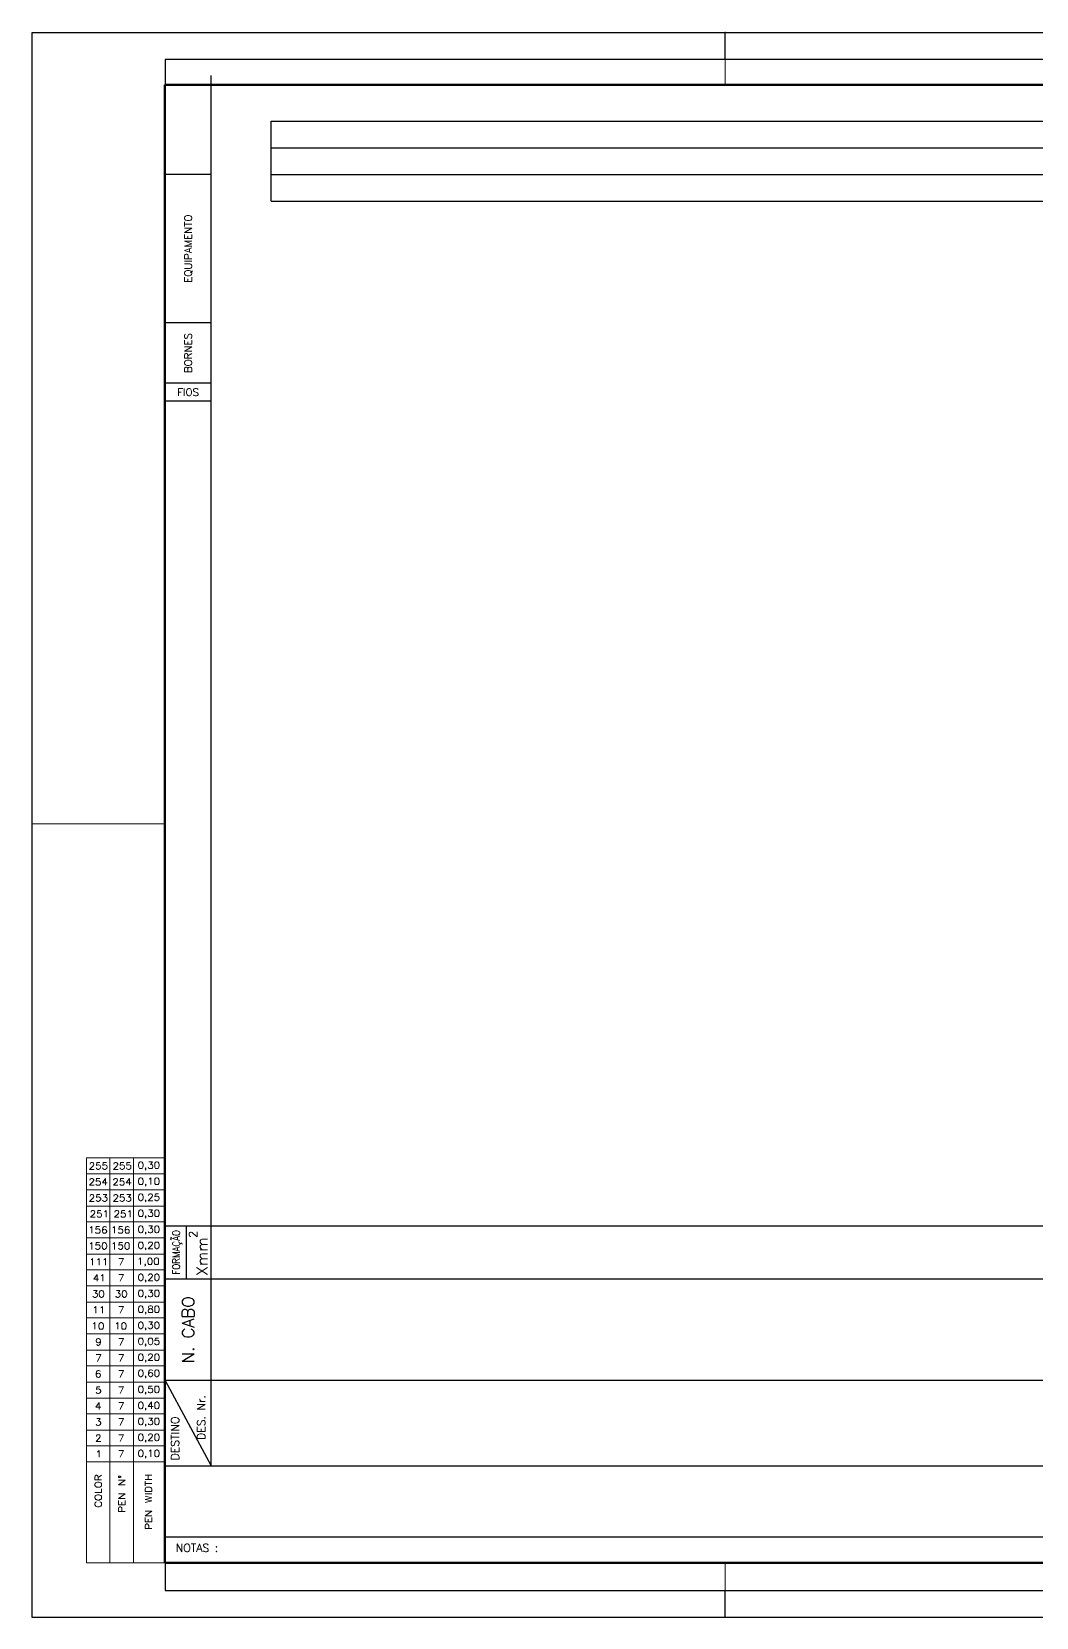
# Model space of a CAD drawing. Extents: x 437 to 857, y 0 to 297.
# Drawn here: x 436.8 to 625.1, y -0.1 to 297.1 of the extents above; entities that cross this region are included whole.
import ezdxf
from ezdxf.enums import TextEntityAlignment as Align

# ---------------------------------------------------------------- set-up
doc = ezdxf.new("R2010")
doc.units = 0
doc.header["$MEASUREMENT"] = 0
for name, color, linetype in [('-1', 4, 'Continuous'), ('1', 7, 'Continuous'), ('ELET1_3LINHAS', 7, 'Continuous'), ('ELET2_DIAG-INTERLIG', 7, 'Continuous')]:
    doc.layers.add(name, color=color, linetype=linetype)
doc.styles.add('ROMANS', font='romans.shx')

msp = doc.modelspace()

# ---------------------------------------------------------------- linework, layer by layer
at = {"layer": '-1', "color": 7}
for p, q in [((566.8, 291.9), (566.8, 296.9)), ((566.8, -0.1), (566.8, 4.9))]:
    msp.add_line(p, q, dxfattribs=at)
msp.add_lwpolyline([(851.8, 291.9), (461.8, 291.9), (461.8, 4.9), (851.8, 4.9)], close=True, dxfattribs=at)
msp.add_lwpolyline([(851.8, 14.9), (461.8, 14.9)], dxfattribs=at)
msp.add_lwpolyline([(856.8, 296.9), (436.8, 296.9), (436.8, -0.1), (856.8, -0.1)], close=True)
at = {"layer": '1', "lineweight": 20}
for points in [[(566.79, 297.14), (566.79, 287.15)], [(436.8, 148.63), (461.76, 148.63)], [(447.05, 10.12), (461.76, 10.12), (447.05, 10.12), (447.05, 86.04), (461.76, 86.04), (447.05, 86.04)], [(447.74, 84.87), (447.74, 84.91), (447.79, 85.04), (447.83, 85.09), (447.96, 85.17), (448.22, 85.17), (448.35, 85.09), (448.39, 85.04), (448.43, 84.91), (448.43, 84.78), (448.39, 84.65), (448.26, 84.48), (447.66, 83.87), (448.52, 83.87)], [(449.6, 85.17), (449, 85.17), (448.95, 84.61), (449, 84.65), (449.17, 84.74), (449.34, 84.74), (449.52, 84.65), (449.65, 84.57), (449.73, 84.35), (449.73, 84.26), (449.65, 84.05), (449.52, 83.96), (449.34, 83.87), (449.17, 83.87), (449, 83.96), (448.95, 84), (448.87, 84.13)], [(450.81, 85.17), (450.21, 85.17), (450.12, 84.61), (450.21, 84.65), (450.38, 84.74), (450.55, 84.74), (450.73, 84.65), (450.86, 84.57), (450.94, 84.35), (450.94, 84.26), (450.86, 84.05), (450.73, 83.96), (450.55, 83.87), (450.38, 83.87), (450.21, 83.96), (450.12, 84), (450.08, 84.13)], [(451.46, 10.12), (451.46, 86.04)], [(452.2, 84.87), (452.2, 84.91), (452.24, 85.04), (452.33, 85.09), (452.46, 85.17), (452.67, 85.17), (452.8, 85.09), (452.85, 85.04), (452.93, 84.91), (452.93, 84.78), (452.85, 84.65), (452.76, 84.48), (452.16, 83.87), (452.98, 83.87)], [(454.06, 85.17), (453.45, 85.17), (453.41, 84.61), (453.45, 84.65), (453.67, 84.74), (453.84, 84.74), (454.02, 84.65), (454.15, 84.57), (454.19, 84.35), (454.19, 84.26), (454.15, 84.05), (454.02, 83.96), (453.84, 83.87), (453.67, 83.87), (453.45, 83.96), (453.41, 84), (453.37, 84.13)], [(455.27, 85.17), (454.66, 85.17), (454.62, 84.61), (454.66, 84.65), (454.88, 84.74), (455.05, 84.74), (455.23, 84.65), (455.36, 84.57), (455.4, 84.35), (455.4, 84.26), (455.36, 84.05), (455.23, 83.96), (455.05, 83.87), (454.88, 83.87), (454.66, 83.96), (454.62, 84), (454.58, 84.13)], [(455.88, 10.12), (455.88, 86.04)], [(458.21, 84.05), (458.17, 84), (458.08, 84.05), (458.17, 84.13), (458.21, 84.05), (458.21, 83.96), (458.17, 83.83), (458.08, 83.74)], [(458.77, 85.26), (459.42, 85.26), (459.08, 84.78), (459.25, 84.78), (459.38, 84.74), (459.42, 84.65), (459.51, 84.48), (459.51, 84.35), (459.42, 84.18), (459.29, 84.05), (459.12, 84), (458.95, 84), (458.77, 84.05), (458.69, 84.13), (458.64, 84.26)], [(447.7, 81.84), (447.7, 81.93), (447.74, 82.01), (447.83, 82.1), (447.92, 82.14), (448.18, 82.14), (448.31, 82.1), (448.35, 82.01), (448.43, 81.93), (448.43, 81.8), (448.35, 81.67), (448.22, 81.49), (447.61, 80.89), (448.48, 80.89)], [(449.56, 82.14), (448.95, 82.14), (448.91, 81.62), (448.95, 81.67), (449.13, 81.71), (449.34, 81.71), (449.52, 81.67), (449.65, 81.54), (449.69, 81.36), (449.69, 81.24), (449.65, 81.06), (449.52, 80.93), (449.34, 80.89), (449.13, 80.89), (448.95, 80.93), (448.91, 81.02), (448.82, 81.11)], [(450.64, 80.89), (450.64, 82.14), (450.04, 81.32), (450.94, 81.32)], [(452.16, 81.84), (452.16, 81.93), (452.24, 82.01), (452.28, 82.1), (452.41, 82.14), (452.63, 82.14), (452.76, 82.1), (452.85, 82.01), (452.89, 81.93), (452.89, 81.8), (452.85, 81.67), (452.72, 81.49), (452.11, 80.89), (452.93, 80.89)], [(454.06, 82.14), (453.45, 82.14), (453.37, 81.62), (453.45, 81.67), (453.63, 81.71), (453.8, 81.71), (453.97, 81.67), (454.1, 81.54), (454.15, 81.36), (454.15, 81.24), (454.1, 81.06), (453.97, 80.93), (453.8, 80.89), (453.63, 80.89), (453.45, 80.93), (453.37, 81.02), (453.32, 81.11)], [(455.14, 80.89), (455.14, 82.14), (454.53, 81.32), (455.44, 81.32)], [(458.21, 81.06), (458.17, 81.02), (458.08, 81.06), (458.17, 81.11), (458.21, 81.06), (458.21, 80.93), (458.17, 80.8), (458.08, 80.76)], [(458.82, 82.01), (458.95, 82.1), (459.12, 82.27), (459.12, 81.02)], [(447.74, 78.86), (447.74, 78.9), (447.79, 79.03), (447.83, 79.07), (447.96, 79.16), (448.22, 79.16), (448.35, 79.07), (448.39, 79.03), (448.43, 78.9), (448.43, 78.77), (448.39, 78.68), (448.26, 78.47), (447.66, 77.86), (448.52, 77.86)], [(449.6, 79.16), (449, 79.16), (448.95, 78.6), (449, 78.68), (449.17, 78.73), (449.34, 78.73), (449.52, 78.68), (449.65, 78.55), (449.73, 78.38), (449.73, 78.25), (449.65, 78.08), (449.52, 77.95), (449.34, 77.86), (449.17, 77.86), (449, 77.95), (448.95, 77.99), (448.87, 78.12)], [(450.21, 79.16), (450.86, 79.16), (450.51, 78.68), (450.68, 78.68), (450.81, 78.6), (450.86, 78.55), (450.94, 78.38), (450.94, 78.25), (450.86, 78.08), (450.73, 77.95), (450.55, 77.86), (450.38, 77.86), (450.21, 77.95), (450.12, 77.99), (450.08, 78.12)], [(452.2, 78.86), (452.2, 78.9), (452.24, 79.03), (452.33, 79.07), (452.46, 79.16), (452.67, 79.16), (452.8, 79.07), (452.85, 79.03), (452.93, 78.9), (452.93, 78.77), (452.85, 78.68), (452.76, 78.47), (452.16, 77.86), (452.98, 77.86)], [(454.06, 79.16), (453.45, 79.16), (453.41, 78.6), (453.45, 78.68), (453.67, 78.73), (453.84, 78.73), (454.02, 78.68), (454.15, 78.55), (454.19, 78.38), (454.19, 78.25), (454.15, 78.08), (454.02, 77.95), (453.84, 77.86), (453.67, 77.86), (453.45, 77.95), (453.41, 77.99), (453.37, 78.12)], [(454.66, 79.16), (455.36, 79.16), (454.97, 78.68), (455.18, 78.68), (455.27, 78.6), (455.36, 78.55), (455.4, 78.38), (455.4, 78.25), (455.36, 78.08), (455.23, 77.95), (455.05, 77.86), (454.88, 77.86), (454.66, 77.95), (454.62, 77.99), (454.58, 78.12)], [(458.21, 78.08), (458.17, 77.99), (458.08, 78.08), (458.17, 78.12), (458.21, 78.08), (458.21, 77.95), (458.17, 77.82), (458.08, 77.77)], [(458.69, 78.99), (458.69, 79.03), (458.77, 79.16), (458.82, 79.2), (458.95, 79.29), (459.21, 79.29), (459.29, 79.2), (459.38, 79.16), (459.42, 79.03), (459.42, 78.9), (459.38, 78.77), (459.25, 78.6), (458.64, 77.99), (459.51, 77.99)], [(460.59, 79.29), (459.99, 79.29), (459.9, 78.73), (459.99, 78.77), (460.16, 78.86), (460.33, 78.86), (460.5, 78.77), (460.63, 78.68), (460.68, 78.47), (460.68, 78.38), (460.63, 78.16), (460.5, 78.08), (460.33, 77.99), (460.16, 77.99), (459.99, 78.08), (459.9, 78.12), (459.86, 78.25)], [(447.92, 75.83), (447.92, 75.91), (447.96, 76.04), (448.05, 76.09), (448.13, 76.13), (448.39, 76.13), (448.52, 76.09), (448.56, 76.04), (448.65, 75.91), (448.65, 75.78), (448.56, 75.65), (448.43, 75.48), (447.83, 74.88), (448.69, 74.88)], [(449.78, 76.13), (449.17, 76.13), (449.13, 75.61), (449.17, 75.65), (449.34, 75.74), (449.52, 75.74), (449.73, 75.65), (449.82, 75.52), (449.91, 75.35), (449.91, 75.22), (449.82, 75.05), (449.73, 74.92), (449.52, 74.88), (449.34, 74.88), (449.17, 74.92), (449.13, 75.01), (449.04, 75.14)], [(450.42, 75.91), (450.55, 75.96), (450.73, 76.13), (450.73, 74.88)], [(452.37, 75.83), (452.37, 75.91), (452.46, 76.04), (452.5, 76.09), (452.63, 76.13), (452.85, 76.13), (452.98, 76.09), (453.06, 76.04), (453.11, 75.91), (453.11, 75.78), (453.06, 75.65), (452.93, 75.48), (452.33, 74.88), (453.15, 74.88)], [(454.27, 76.13), (453.67, 76.13), (453.58, 75.61), (453.67, 75.65), (453.84, 75.74), (454.02, 75.74), (454.19, 75.65), (454.32, 75.52), (454.36, 75.35), (454.36, 75.22), (454.32, 75.05), (454.19, 74.92), (454.02, 74.88), (453.84, 74.88), (453.67, 74.92), (453.58, 75.01), (453.54, 75.14)], [(454.92, 75.91), (455.05, 75.96), (455.23, 76.13), (455.23, 74.88)], [(458.21, 75.05), (458.17, 75.01), (458.08, 75.05), (458.17, 75.14), (458.21, 75.05), (458.21, 74.92), (458.17, 74.83), (458.08, 74.75)], [(458.77, 76.26), (459.42, 76.26), (459.08, 75.78), (459.25, 75.78), (459.38, 75.74), (459.42, 75.65), (459.51, 75.48), (459.51, 75.35), (459.42, 75.18), (459.29, 75.05), (459.12, 75.01), (458.95, 75.01), (458.77, 75.05), (458.69, 75.14), (458.64, 75.22)], [(447.74, 72.89), (447.87, 72.97), (448.05, 73.15), (448.05, 71.89)], [(449.52, 73.15), (448.91, 73.15), (448.82, 72.58), (448.91, 72.67), (449.08, 72.71), (449.26, 72.71), (449.43, 72.67), (449.56, 72.54), (449.65, 72.37), (449.65, 72.24), (449.56, 72.06), (449.43, 71.93), (449.26, 71.89), (449.08, 71.89), (448.91, 71.93), (448.82, 71.98), (448.78, 72.11)], [(450.77, 72.97), (450.73, 73.1), (450.55, 73.15), (450.42, 73.15), (450.25, 73.1), (450.12, 72.89), (450.04, 72.58), (450.04, 72.28), (450.12, 72.06), (450.25, 71.93), (450.42, 71.89), (450.47, 71.89), (450.64, 71.93), (450.77, 72.06), (450.86, 72.24), (450.86, 72.28), (450.77, 72.5), (450.64, 72.58), (450.47, 72.67), (450.42, 72.67), (450.25, 72.58), (450.12, 72.5), (450.04, 72.28)], [(452.03, 72.89), (452.16, 72.97), (452.33, 73.15), (452.33, 71.89)], [(453.8, 73.15), (453.19, 73.15), (453.11, 72.58), (453.19, 72.67), (453.37, 72.71), (453.54, 72.71), (453.71, 72.67), (453.84, 72.54), (453.89, 72.37), (453.89, 72.24), (453.84, 72.06), (453.71, 71.93), (453.54, 71.89), (453.37, 71.89), (453.19, 71.93), (453.11, 71.98), (453.06, 72.11)], [(455.05, 72.97), (455.01, 73.1), (454.79, 73.15), (454.71, 73.15), (454.49, 73.1), (454.4, 72.89), (454.32, 72.58), (454.32, 72.28), (454.4, 72.06), (454.49, 71.93), (454.71, 71.89), (454.75, 71.89), (454.92, 71.93), (455.05, 72.06), (455.1, 72.24), (455.1, 72.28), (455.05, 72.5), (454.92, 72.58), (454.75, 72.67), (454.71, 72.67), (454.49, 72.58), (454.4, 72.5), (454.32, 72.28)], [(458.21, 72.06), (458.17, 71.98), (458.08, 72.06), (458.17, 72.11), (458.21, 72.06), (458.21, 71.93), (458.17, 71.8), (458.08, 71.76)], [(458.77, 73.28), (459.42, 73.28), (459.08, 72.8), (459.25, 72.8), (459.38, 72.71), (459.42, 72.67), (459.51, 72.5), (459.51, 72.37), (459.42, 72.19), (459.29, 72.06), (459.12, 71.98), (458.95, 71.98), (458.77, 72.06), (458.69, 72.11), (458.64, 72.24)], [(447.74, 69.9), (447.87, 69.99), (448.05, 70.16), (448.05, 68.86)], [(449.52, 70.16), (448.91, 70.16), (448.82, 69.6), (448.91, 69.69), (449.08, 69.73), (449.26, 69.73), (449.43, 69.69), (449.56, 69.56), (449.65, 69.38), (449.65, 69.25), (449.56, 69.08), (449.43, 68.95), (449.26, 68.86), (449.08, 68.86), (448.91, 68.95), (448.82, 68.99), (448.78, 69.12)], [(452.03, 69.9), (452.16, 69.99), (452.33, 70.16), (452.33, 68.86)], [(453.8, 70.16), (453.19, 70.16), (453.11, 69.6), (453.19, 69.69), (453.37, 69.73), (453.54, 69.73), (453.71, 69.69), (453.84, 69.56), (453.89, 69.38), (453.89, 69.25), (453.84, 69.08), (453.71, 68.95), (453.54, 68.86), (453.37, 68.86), (453.19, 68.95), (453.11, 68.99), (453.06, 69.12)], [(458.21, 69.08), (458.17, 68.99), (458.08, 69.08), (458.17, 69.12), (458.21, 69.08), (458.21, 68.95), (458.17, 68.82), (458.08, 68.78)], [(458.69, 69.99), (458.69, 70.03), (458.77, 70.16), (458.82, 70.2), (458.95, 70.25), (459.21, 70.25), (459.29, 70.2), (459.38, 70.16), (459.42, 70.03), (459.42, 69.9), (459.38, 69.77), (459.25, 69.6), (458.64, 68.99), (459.51, 68.99)], [(447.92, 66.92), (448.05, 66.96), (448.22, 67.13), (448.22, 65.88)], [(449.13, 66.92), (449.26, 66.96), (449.43, 67.13), (449.43, 65.88)], [(450.34, 66.92), (450.47, 66.96), (450.64, 67.13), (450.64, 65.88)], [(453.41, 65.88), (454.02, 67.13), (453.15, 67.13)], [(456.91, 67.05), (457.04, 67.09), (457.22, 67.26), (457.22, 66.01)], [(458.12, 66.05), (458.08, 66.01), (458, 66.05), (458.08, 66.14), (458.12, 66.05), (458.12, 65.92), (458.08, 65.84), (458, 65.75)], [(449.04, 62.89), (449.04, 64.15), (448.43, 63.28), (449.34, 63.28)], [(449.82, 63.89), (449.95, 63.97), (450.12, 64.15), (450.12, 62.89)], [(453.41, 62.89), (454.02, 64.15), (453.15, 64.15)], [(458.21, 63.07), (458.17, 62.98), (458.08, 63.07), (458.17, 63.11), (458.21, 63.07), (458.21, 62.94), (458.17, 62.81), (458.08, 62.76)], [(458.69, 63.97), (458.69, 64.02), (458.77, 64.15), (458.82, 64.19), (458.95, 64.28), (459.21, 64.28), (459.29, 64.19), (459.38, 64.15), (459.42, 64.02), (459.42, 63.89), (459.38, 63.8), (459.25, 63.59), (458.64, 62.98), (459.51, 62.98)], [(448.39, 61.16), (449.04, 61.16), (448.69, 60.64), (448.87, 60.64), (449, 60.6), (449.04, 60.56), (449.13, 60.34), (449.13, 60.25), (449.04, 60.04), (448.95, 59.95), (448.74, 59.87), (448.56, 59.87), (448.39, 59.95), (448.35, 60), (448.26, 60.12)], [(452.67, 61.16), (453.32, 61.16), (452.98, 60.64), (453.15, 60.64), (453.28, 60.6), (453.32, 60.56), (453.41, 60.34), (453.41, 60.25), (453.32, 60.04), (453.19, 59.95), (453.02, 59.87), (452.85, 59.87), (452.67, 59.95), (452.59, 60), (452.54, 60.12)], [(458.21, 60.04), (458.17, 60), (458.08, 60.04), (458.17, 60.12), (458.21, 60.04), (458.21, 59.95), (458.17, 59.82), (458.08, 59.74)], [(458.77, 61.25), (459.42, 61.25), (459.08, 60.77), (459.25, 60.77), (459.38, 60.73), (459.42, 60.64), (459.51, 60.47), (459.51, 60.34), (459.42, 60.17), (459.29, 60.04), (459.12, 60), (458.95, 60), (458.77, 60.04), (458.69, 60.12), (458.64, 60.25)], [(448.52, 57.92), (448.65, 57.96), (448.82, 58.13), (448.82, 56.88)], [(449.73, 57.92), (449.86, 57.96), (450.04, 58.13), (450.04, 56.88)], [(453.41, 56.88), (454.02, 58.13), (453.15, 58.13)], [(458.21, 57.05), (458.17, 57.01), (458.08, 57.05), (458.17, 57.1), (458.21, 57.05), (458.21, 56.92), (458.17, 56.79), (458.08, 56.75)], [(448.35, 54.89), (448.48, 54.98), (448.65, 55.15), (448.65, 53.9)], [(452.63, 54.89), (452.76, 54.98), (452.93, 55.15), (452.93, 53.9)], [(458.21, 54.07), (458.17, 53.98), (458.08, 54.07), (458.17, 54.11), (458.21, 54.07), (458.21, 53.94), (458.17, 53.81), (458.08, 53.77)], [(458.77, 55.28), (459.42, 55.28), (459.08, 54.76), (459.25, 54.76), (459.38, 54.72), (459.42, 54.67), (459.51, 54.46), (459.51, 54.37), (459.42, 54.2), (459.29, 54.07), (459.12, 53.98), (458.95, 53.98), (458.77, 54.07), (458.69, 54.11), (458.64, 54.24)], [(449.69, 51.73), (449.65, 51.56), (449.52, 51.43), (449.34, 51.34), (449.26, 51.34), (449.08, 51.43), (448.95, 51.56), (448.91, 51.73), (448.91, 51.78), (448.95, 51.95), (449.08, 52.08), (449.26, 52.17), (449.34, 52.17), (449.52, 52.08), (449.65, 51.95), (449.69, 51.73), (449.69, 51.43), (449.65, 51.13), (449.52, 50.95), (449.34, 50.87), (449.21, 50.87), (449.04, 50.95), (448.95, 51.04)], [(453.41, 50.87), (454.02, 52.17), (453.15, 52.17)], [(458.21, 51.04), (458.17, 51), (458.08, 51.04), (458.17, 51.13), (458.21, 51.04), (458.21, 50.95), (458.17, 50.82), (458.08, 50.74)], [(460.59, 52.25), (459.99, 52.25), (459.9, 51.73), (459.99, 51.78), (460.16, 51.86), (460.33, 51.86), (460.5, 51.78), (460.63, 51.65), (460.68, 51.47), (460.68, 51.34), (460.63, 51.17), (460.5, 51.04), (460.33, 51), (460.16, 51), (459.99, 51.04), (459.9, 51.13), (459.86, 51.26)], [(449.13, 47.88), (449.73, 49.14), (448.87, 49.14)], [(453.41, 47.88), (454.02, 49.14), (453.15, 49.14)], [(458.21, 48.06), (458.17, 48.01), (458.08, 48.06), (458.17, 48.1), (458.21, 48.06), (458.21, 47.93), (458.17, 47.8), (458.08, 47.75)], [(458.69, 48.96), (458.69, 49.01), (458.77, 49.14), (458.82, 49.22), (458.95, 49.27), (459.21, 49.27), (459.29, 49.22), (459.38, 49.14), (459.42, 49.01), (459.42, 48.92), (459.38, 48.79), (459.25, 48.62), (458.64, 48.01), (459.51, 48.01)], [(449.65, 45.98), (449.56, 46.07), (449.39, 46.15), (449.26, 46.15), (449.08, 46.07), (448.95, 45.89), (448.91, 45.59), (448.91, 45.29), (448.95, 45.07), (449.08, 44.94), (449.26, 44.85), (449.34, 44.85), (449.52, 44.94), (449.65, 45.07), (449.69, 45.24), (449.69, 45.29), (449.65, 45.46), (449.52, 45.59), (449.34, 45.68), (449.26, 45.68), (449.08, 45.59), (448.95, 45.46), (448.91, 45.29)], [(453.41, 44.85), (454.02, 46.15), (453.15, 46.15)], [(458.21, 45.07), (458.17, 44.98), (458.08, 45.07), (458.17, 45.11), (458.21, 45.07), (458.21, 44.94), (458.17, 44.81), (458.08, 44.77)], [(459.42, 46.07), (459.38, 46.2), (459.21, 46.28), (459.08, 46.28), (458.9, 46.2), (458.77, 46.02), (458.69, 45.72), (458.69, 45.42), (458.77, 45.16), (458.9, 45.07), (459.08, 44.98), (459.12, 44.98), (459.29, 45.07), (459.42, 45.16), (459.51, 45.37), (459.51, 45.42), (459.42, 45.59), (459.29, 45.72), (459.12, 45.76), (459.08, 45.76), (458.9, 45.72), (458.77, 45.59), (458.69, 45.42)], [(449.6, 43.12), (449, 43.12), (448.95, 42.61), (449, 42.65), (449.17, 42.73), (449.34, 42.73), (449.52, 42.65), (449.65, 42.52), (449.73, 42.35), (449.73, 42.22), (449.65, 42.04), (449.52, 41.91), (449.34, 41.87), (449.17, 41.87), (449, 41.91), (448.95, 42), (448.87, 42.13)], [(453.41, 41.87), (454.02, 43.12), (453.15, 43.12)], [(458.21, 42.04), (458.17, 42), (458.08, 42.04), (458.17, 42.13), (458.21, 42.04), (458.21, 41.91), (458.17, 41.83), (458.08, 41.74)], [(459.38, 43.25), (458.77, 43.25), (458.69, 42.73), (458.77, 42.78), (458.95, 42.82), (459.12, 42.82), (459.29, 42.78), (459.42, 42.65), (459.51, 42.48), (459.51, 42.35), (459.42, 42.17), (459.29, 42.04), (459.12, 42), (458.95, 42), (458.77, 42.04), (458.69, 42.13), (458.64, 42.22)], [(449.43, 38.88), (449.43, 40.14), (448.82, 39.27), (449.73, 39.27)], [(453.41, 38.88), (454.02, 40.14), (453.15, 40.14)], [(458.21, 39.06), (458.17, 38.97), (458.08, 39.06), (458.17, 39.1), (458.21, 39.06), (458.21, 38.93), (458.17, 38.8), (458.08, 38.76)], [(459.25, 38.97), (459.25, 40.27), (458.64, 39.4), (459.55, 39.4)], [(449, 37.15), (449.65, 37.15), (449.3, 36.68), (449.47, 36.68), (449.6, 36.59), (449.65, 36.55), (449.73, 36.38), (449.73, 36.25), (449.65, 36.07), (449.52, 35.94), (449.34, 35.86), (449.17, 35.86), (449, 35.94), (448.95, 35.99), (448.87, 36.12)], [(453.41, 35.86), (454.02, 37.15), (453.15, 37.15)], [(458.21, 36.07), (458.17, 35.99), (458.08, 36.07), (458.17, 36.12), (458.21, 36.07), (458.21, 35.94), (458.17, 35.81), (458.08, 35.77)], [(458.77, 37.24), (459.42, 37.24), (459.08, 36.77), (459.25, 36.77), (459.38, 36.72), (459.42, 36.68), (459.51, 36.46), (459.51, 36.38), (459.42, 36.16), (459.29, 36.07), (459.12, 35.99), (458.95, 35.99), (458.77, 36.07), (458.69, 36.12), (458.64, 36.25)], [(448.95, 33.82), (448.95, 33.91), (449, 34.04), (449.04, 34.08), (449.17, 34.13), (449.43, 34.13), (449.52, 34.08), (449.6, 34.04), (449.65, 33.91), (449.65, 33.78), (449.6, 33.65), (449.47, 33.48), (448.87, 32.87), (449.73, 32.87)], [(453.41, 32.87), (454.02, 34.13), (453.15, 34.13)], [(458.21, 33.04), (458.17, 33), (458.08, 33.04), (458.17, 33.13), (458.21, 33.04), (458.21, 32.92), (458.17, 32.83), (458.08, 32.74)], [(458.69, 33.95), (458.69, 34.04), (458.77, 34.13), (458.82, 34.21), (458.95, 34.26), (459.21, 34.26), (459.29, 34.21), (459.38, 34.13), (459.42, 34.04), (459.42, 33.91), (459.38, 33.78), (459.25, 33.61), (458.64, 33), (459.51, 33)], [(449.13, 30.88), (449.26, 30.97), (449.43, 31.14), (449.43, 29.89)], [(453.41, 29.89), (454.02, 31.14), (453.15, 31.14)], [(458.21, 30.06), (458.17, 29.97), (458.08, 30.06), (458.17, 30.1), (458.21, 30.06), (458.21, 29.93), (458.17, 29.8), (458.08, 29.76)], [(458.82, 31.01), (458.95, 31.1), (459.12, 31.27), (459.12, 29.97)], [(449.91, 25.65), (448.65, 25.65), (448.65, 26.21), (448.69, 26.38), (448.78, 26.43), (448.91, 26.51), (449, 26.51), (449.13, 26.43), (449.21, 26.38), (449.26, 26.21), (449.26, 25.65)], [(448.65, 23.31), (449.91, 23.31), (449.91, 24)], [(449.26, 26.08), (449.91, 26.51)], [(454.32, 24.74), (453.06, 24.74), (454.32, 25.6), (453.06, 25.6)], [(453.5, 26.08), (453.5, 26.38)], [(458.04, 26.56), (459.34, 26.56)], [(458.04, 25.73), (459.34, 25.73)], [(458.04, 24.57), (458.04, 25.43)], [(458.04, 25), (459.34, 25)], [(458.64, 25.73), (458.64, 26.56)], [(448.95, 21.54), (448.82, 21.49), (448.69, 21.37), (448.65, 21.24), (448.65, 20.98), (448.69, 20.89), (448.82, 20.76), (448.95, 20.67), (449.13, 20.63), (449.43, 20.63), (449.6, 20.67), (449.73, 20.76), (449.86, 20.89), (449.91, 20.98), (449.91, 21.24), (449.86, 21.37), (449.73, 21.49), (449.6, 21.54)], [(454.32, 22.14), (453.06, 22.14), (454.32, 23.01), (453.06, 23.01)], [(454.32, 21.8), (454.32, 20.98), (453.06, 20.98), (453.06, 21.8)], [(453.67, 20.98), (453.67, 21.49)], [(458.04, 23.01), (459.34, 23.01)], [(458.04, 21.41), (459.34, 21.71), (458.04, 22.01), (459.34, 22.32), (458.04, 22.62)], [(454.32, 19.72), (453.06, 19.72), (453.06, 20.28), (453.11, 20.46), (453.19, 20.5), (453.28, 20.59), (453.5, 20.59), (453.58, 20.5), (453.67, 20.46), (453.71, 20.28), (453.71, 19.72)], [(459.34, 18.94), (458.04, 18.94), (459.34, 19.81), (458.04, 19.81)], [(459.34, 18.6), (459.34, 17.77), (458.04, 17.77), (458.04, 18.6)], [(458.64, 17.77), (458.64, 18.29)], [(459.34, 16.52), (458.04, 16.52), (458.04, 17.08), (458.12, 17.26), (458.17, 17.3), (458.3, 17.39), (458.47, 17.39), (458.6, 17.3), (458.64, 17.26), (458.73, 17.08), (458.73, 16.52)], [(566.79, 10.12), (566.79, 0.12)]]:
    msp.add_lwpolyline(points, dxfattribs=at)
at = {"layer": '1', "lineweight": 60}
msp.add_lwpolyline([(846.8, 10.12), (846.8, 287.15), (461.76, 287.15), (461.76, 10.12)], close=True, dxfattribs=at)
at = {"layer": '1', "lineweight": 20}
for points in [[(457.17, 85.26), (457, 85.21), (456.87, 85.04), (456.83, 84.74), (456.83, 84.57), (456.87, 84.26), (457, 84.05), (457.17, 84), (457.3, 84), (457.48, 84.05), (457.61, 84.26), (457.69, 84.57), (457.69, 84.74), (457.61, 85.04), (457.48, 85.21), (457.3, 85.26)], [(460.2, 85.26), (460.03, 85.21), (459.9, 85.04), (459.86, 84.74), (459.86, 84.57), (459.9, 84.26), (460.03, 84.05), (460.2, 84), (460.33, 84), (460.5, 84.05), (460.63, 84.26), (460.68, 84.57), (460.68, 84.74), (460.63, 85.04), (460.5, 85.21), (460.33, 85.26)], [(461.76, 83.01), (447.05, 83.01)], [(457.17, 82.27), (457, 82.23), (456.87, 82.01), (456.83, 81.71), (456.83, 81.54), (456.87, 81.24), (457, 81.06), (457.17, 81.02), (457.3, 81.02), (457.48, 81.06), (457.61, 81.24), (457.69, 81.54), (457.69, 81.71), (457.61, 82.01), (457.48, 82.23), (457.3, 82.27)], [(460.2, 82.27), (460.03, 82.23), (459.9, 82.01), (459.86, 81.71), (459.86, 81.54), (459.9, 81.24), (460.03, 81.06), (460.2, 81.02), (460.33, 81.02), (460.5, 81.06), (460.63, 81.24), (460.68, 81.54), (460.68, 81.71), (460.63, 82.01), (460.5, 82.23), (460.33, 82.27)], [(461.76, 80.02), (447.05, 80.02)], [(457.17, 79.29), (457, 79.2), (456.87, 79.03), (456.83, 78.73), (456.83, 78.55), (456.87, 78.25), (457, 78.08), (457.17, 77.99), (457.3, 77.99), (457.48, 78.08), (457.61, 78.25), (457.69, 78.55), (457.69, 78.73), (457.61, 79.03), (457.48, 79.2), (457.3, 79.29)], [(461.76, 77), (447.05, 77)], [(457.17, 76.26), (457, 76.22), (456.87, 76.04), (456.83, 75.74), (456.83, 75.52), (456.87, 75.22), (457, 75.05), (457.17, 75.01), (457.3, 75.01), (457.48, 75.05), (457.61, 75.22), (457.69, 75.52), (457.69, 75.74), (457.61, 76.04), (457.48, 76.22), (457.3, 76.26)], [(460.2, 76.26), (460.03, 76.22), (459.9, 76.04), (459.86, 75.74), (459.86, 75.52), (459.9, 75.22), (460.03, 75.05), (460.2, 75.01), (460.33, 75.01), (460.5, 75.05), (460.63, 75.22), (460.68, 75.52), (460.68, 75.74), (460.63, 76.04), (460.5, 76.22), (460.33, 76.26)], [(461.76, 74.01), (447.05, 74.01)], [(457.17, 73.28), (457, 73.19), (456.87, 73.02), (456.83, 72.71), (456.83, 72.54), (456.87, 72.24), (457, 72.06), (457.17, 71.98), (457.3, 71.98), (457.48, 72.06), (457.61, 72.24), (457.69, 72.54), (457.69, 72.71), (457.61, 73.02), (457.48, 73.19), (457.3, 73.28)], [(460.2, 73.28), (460.03, 73.19), (459.9, 73.02), (459.86, 72.71), (459.86, 72.54), (459.9, 72.24), (460.03, 72.06), (460.2, 71.98), (460.33, 71.98), (460.5, 72.06), (460.63, 72.24), (460.68, 72.54), (460.68, 72.71), (460.63, 73.02), (460.5, 73.19), (460.33, 73.28)], [(461.76, 71.03), (447.05, 71.03)], [(450.34, 70.16), (450.17, 70.07), (450.04, 69.9), (449.99, 69.6), (449.99, 69.43), (450.04, 69.12), (450.17, 68.95), (450.34, 68.86), (450.47, 68.86), (450.64, 68.95), (450.77, 69.12), (450.86, 69.43), (450.86, 69.6), (450.77, 69.9), (450.64, 70.07), (450.47, 70.16)], [(454.62, 70.16), (454.45, 70.07), (454.32, 69.9), (454.27, 69.6), (454.27, 69.43), (454.32, 69.12), (454.45, 68.95), (454.62, 68.86), (454.75, 68.86), (454.92, 68.95), (455.05, 69.12), (455.1, 69.43), (455.1, 69.6), (455.05, 69.9), (454.92, 70.07), (454.75, 70.16)], [(457.17, 70.25), (457, 70.2), (456.87, 70.03), (456.83, 69.73), (456.83, 69.56), (456.87, 69.25), (457, 69.08), (457.17, 68.99), (457.3, 68.99), (457.48, 69.08), (457.61, 69.25), (457.69, 69.56), (457.69, 69.73), (457.61, 70.03), (457.48, 70.2), (457.3, 70.25)], [(460.2, 70.25), (460.03, 70.2), (459.9, 70.03), (459.86, 69.73), (459.86, 69.56), (459.9, 69.25), (460.03, 69.08), (460.2, 68.99), (460.33, 68.99), (460.5, 69.08), (460.63, 69.25), (460.68, 69.56), (460.68, 69.73), (460.63, 70.03), (460.5, 70.2), (460.33, 70.25)], [(461.76, 68), (447.05, 68)], [(458.9, 67.26), (458.73, 67.22), (458.6, 67.05), (458.56, 66.74), (458.56, 66.53), (458.6, 66.22), (458.73, 66.05), (458.9, 66.01), (459.03, 66.01), (459.21, 66.05), (459.34, 66.22), (459.38, 66.53), (459.38, 66.74), (459.34, 67.05), (459.21, 67.22), (459.03, 67.26)], [(460.11, 67.26), (459.94, 67.22), (459.81, 67.05), (459.77, 66.74), (459.77, 66.53), (459.81, 66.22), (459.94, 66.05), (460.11, 66.01), (460.24, 66.01), (460.42, 66.05), (460.55, 66.22), (460.59, 66.53), (460.59, 66.74), (460.55, 67.05), (460.42, 67.22), (460.24, 67.26)], [(461.76, 65.01), (447.05, 65.01)], [(457.17, 64.28), (457, 64.19), (456.87, 64.02), (456.83, 63.72), (456.83, 63.54), (456.87, 63.24), (457, 63.07), (457.17, 62.98), (457.3, 62.98), (457.48, 63.07), (457.61, 63.24), (457.69, 63.54), (457.69, 63.72), (457.61, 64.02), (457.48, 64.19), (457.3, 64.28)], [(460.2, 64.28), (460.03, 64.19), (459.9, 64.02), (459.86, 63.72), (459.86, 63.54), (459.9, 63.24), (460.03, 63.07), (460.2, 62.98), (460.33, 62.98), (460.5, 63.07), (460.63, 63.24), (460.68, 63.54), (460.68, 63.72), (460.63, 64.02), (460.5, 64.19), (460.33, 64.28)], [(461.76, 62.03), (447.05, 62.03)], [(449.82, 61.16), (449.65, 61.08), (449.52, 60.9), (449.47, 60.6), (449.47, 60.43), (449.52, 60.12), (449.65, 59.95), (449.82, 59.87), (449.95, 59.87), (450.12, 59.95), (450.25, 60.12), (450.34, 60.43), (450.34, 60.6), (450.25, 60.9), (450.12, 61.08), (449.95, 61.16)], [(454.1, 61.16), (453.93, 61.08), (453.8, 60.9), (453.76, 60.6), (453.76, 60.43), (453.8, 60.12), (453.93, 59.95), (454.1, 59.87), (454.23, 59.87), (454.4, 59.95), (454.53, 60.12), (454.62, 60.43), (454.62, 60.6), (454.53, 60.9), (454.4, 61.08), (454.23, 61.16)], [(457.17, 61.25), (457, 61.21), (456.87, 61.03), (456.83, 60.73), (456.83, 60.56), (456.87, 60.25), (457, 60.04), (457.17, 60), (457.3, 60), (457.48, 60.04), (457.61, 60.25), (457.69, 60.56), (457.69, 60.73), (457.61, 61.03), (457.48, 61.21), (457.3, 61.25)], [(460.2, 61.25), (460.03, 61.21), (459.9, 61.03), (459.86, 60.73), (459.86, 60.56), (459.9, 60.25), (460.03, 60.04), (460.2, 60), (460.33, 60), (460.5, 60.04), (460.63, 60.25), (460.68, 60.56), (460.68, 60.73), (460.63, 61.03), (460.5, 61.21), (460.33, 61.25)], [(461.76, 59), (447.05, 59)], [(457.17, 58.26), (457, 58.22), (456.87, 58.01), (456.83, 57.7), (456.83, 57.53), (456.87, 57.23), (457, 57.05), (457.17, 57.01), (457.3, 57.01), (457.48, 57.05), (457.61, 57.23), (457.69, 57.53), (457.69, 57.7), (457.61, 58.01), (457.48, 58.22), (457.3, 58.26)], [(458.95, 58.26), (458.77, 58.22), (458.69, 58.09), (458.69, 57.96), (458.77, 57.83), (458.9, 57.79), (459.12, 57.7), (459.29, 57.66), (459.42, 57.53), (459.51, 57.4), (459.51, 57.23), (459.42, 57.1), (459.38, 57.05), (459.21, 57.01), (458.95, 57.01), (458.77, 57.05), (458.69, 57.1), (458.64, 57.23), (458.64, 57.4), (458.69, 57.53), (458.82, 57.66), (458.99, 57.7), (459.25, 57.79), (459.38, 57.83), (459.42, 57.96), (459.42, 58.09), (459.38, 58.22), (459.21, 58.26)], [(460.2, 58.26), (460.03, 58.22), (459.9, 58.01), (459.86, 57.7), (459.86, 57.53), (459.9, 57.23), (460.03, 57.05), (460.2, 57.01), (460.33, 57.01), (460.5, 57.05), (460.63, 57.23), (460.68, 57.53), (460.68, 57.7), (460.63, 58.01), (460.5, 58.22), (460.33, 58.26)], [(461.76, 56.02), (447.05, 56.02)], [(449.73, 55.15), (449.56, 55.06), (449.43, 54.89), (449.39, 54.59), (449.39, 54.41), (449.43, 54.11), (449.56, 53.94), (449.73, 53.9), (449.86, 53.9), (450.04, 53.94), (450.17, 54.11), (450.25, 54.41), (450.25, 54.59), (450.17, 54.89), (450.04, 55.06), (449.86, 55.15)], [(454.02, 55.15), (453.84, 55.06), (453.71, 54.89), (453.67, 54.59), (453.67, 54.41), (453.71, 54.11), (453.84, 53.94), (454.02, 53.9), (454.15, 53.9), (454.32, 53.94), (454.45, 54.11), (454.49, 54.41), (454.49, 54.59), (454.45, 54.89), (454.32, 55.06), (454.15, 55.15)], [(457.17, 55.28), (457, 55.19), (456.87, 55.02), (456.83, 54.72), (456.83, 54.54), (456.87, 54.24), (457, 54.07), (457.17, 53.98), (457.3, 53.98), (457.48, 54.07), (457.61, 54.24), (457.69, 54.54), (457.69, 54.72), (457.61, 55.02), (457.48, 55.19), (457.3, 55.28)], [(460.2, 55.28), (460.03, 55.19), (459.9, 55.02), (459.86, 54.72), (459.86, 54.54), (459.9, 54.24), (460.03, 54.07), (460.2, 53.98), (460.33, 53.98), (460.5, 54.07), (460.63, 54.24), (460.68, 54.54), (460.68, 54.72), (460.63, 55.02), (460.5, 55.19), (460.33, 55.28)], [(461.76, 53.03), (447.05, 53.03)], [(457.17, 52.25), (457, 52.21), (456.87, 52.04), (456.83, 51.73), (456.83, 51.56), (456.87, 51.26), (457, 51.04), (457.17, 51), (457.3, 51), (457.48, 51.04), (457.61, 51.26), (457.69, 51.56), (457.69, 51.73), (457.61, 52.04), (457.48, 52.21), (457.3, 52.25)], [(458.99, 52.25), (458.82, 52.21), (458.69, 52.04), (458.64, 51.73), (458.64, 51.56), (458.69, 51.26), (458.82, 51.04), (458.99, 51), (459.12, 51), (459.29, 51.04), (459.42, 51.26), (459.51, 51.56), (459.51, 51.73), (459.42, 52.04), (459.29, 52.21), (459.12, 52.25)], [(461.76, 50), (447.05, 50)], [(457.17, 49.27), (457, 49.22), (456.87, 49.01), (456.83, 48.7), (456.83, 48.53), (456.87, 48.23), (457, 48.06), (457.17, 48.01), (457.3, 48.01), (457.48, 48.06), (457.61, 48.23), (457.69, 48.53), (457.69, 48.7), (457.61, 49.01), (457.48, 49.22), (457.3, 49.27)], [(460.2, 49.27), (460.03, 49.22), (459.9, 49.01), (459.86, 48.7), (459.86, 48.53), (459.9, 48.23), (460.03, 48.06), (460.2, 48.01), (460.33, 48.01), (460.5, 48.06), (460.63, 48.23), (460.68, 48.53), (460.68, 48.7), (460.63, 49.01), (460.5, 49.22), (460.33, 49.27)], [(461.76, 47.02), (447.05, 47.02)], [(457.17, 46.28), (457, 46.2), (456.87, 46.02), (456.83, 45.72), (456.83, 45.55), (456.87, 45.24), (457, 45.07), (457.17, 44.98), (457.3, 44.98), (457.48, 45.07), (457.61, 45.24), (457.69, 45.55), (457.69, 45.72), (457.61, 46.02), (457.48, 46.2), (457.3, 46.28)], [(460.2, 46.28), (460.03, 46.2), (459.9, 46.02), (459.86, 45.72), (459.86, 45.55), (459.9, 45.24), (460.03, 45.07), (460.2, 44.98), (460.33, 44.98), (460.5, 45.07), (460.63, 45.24), (460.68, 45.55), (460.68, 45.72), (460.63, 46.02), (460.5, 46.2), (460.33, 46.28)], [(461.76, 43.99), (447.05, 43.99)], [(457.17, 43.25), (457, 43.21), (456.87, 43.04), (456.83, 42.73), (456.83, 42.52), (456.87, 42.22), (457, 42.04), (457.17, 42), (457.3, 42), (457.48, 42.04), (457.61, 42.22), (457.69, 42.52), (457.69, 42.73), (457.61, 43.04), (457.48, 43.21), (457.3, 43.25)], [(460.2, 43.25), (460.03, 43.21), (459.9, 43.04), (459.86, 42.73), (459.86, 42.52), (459.9, 42.22), (460.03, 42.04), (460.2, 42), (460.33, 42), (460.5, 42.04), (460.63, 42.22), (460.68, 42.52), (460.68, 42.73), (460.63, 43.04), (460.5, 43.21), (460.33, 43.25)], [(461.76, 41), (447.05, 41)], [(457.17, 40.27), (457, 40.18), (456.87, 40.01), (456.83, 39.71), (456.83, 39.53), (456.87, 39.23), (457, 39.06), (457.17, 38.97), (457.3, 38.97), (457.48, 39.06), (457.61, 39.23), (457.69, 39.53), (457.69, 39.71), (457.61, 40.01), (457.48, 40.18), (457.3, 40.27)], [(460.2, 40.27), (460.03, 40.18), (459.9, 40.01), (459.86, 39.71), (459.86, 39.53), (459.9, 39.23), (460.03, 39.06), (460.2, 38.97), (460.33, 38.97), (460.5, 39.06), (460.63, 39.23), (460.68, 39.53), (460.68, 39.71), (460.63, 40.01), (460.5, 40.18), (460.33, 40.27)], [(461.76, 38.02), (447.05, 38.02)], [(457.17, 37.24), (457, 37.2), (456.87, 37.02), (456.83, 36.72), (456.83, 36.55), (456.87, 36.25), (457, 36.07), (457.17, 35.99), (457.3, 35.99), (457.48, 36.07), (457.61, 36.25), (457.69, 36.55), (457.69, 36.72), (457.61, 37.02), (457.48, 37.2), (457.3, 37.24)], [(460.2, 37.24), (460.03, 37.2), (459.9, 37.02), (459.86, 36.72), (459.86, 36.55), (459.9, 36.25), (460.03, 36.07), (460.2, 35.99), (460.33, 35.99), (460.5, 36.07), (460.63, 36.25), (460.68, 36.55), (460.68, 36.72), (460.63, 37.02), (460.5, 37.2), (460.33, 37.24)], [(461.76, 34.99), (447.05, 34.99)], [(457.17, 34.26), (457, 34.21), (456.87, 34.04), (456.83, 33.74), (456.83, 33.52), (456.87, 33.22), (457, 33.04), (457.17, 33), (457.3, 33), (457.48, 33.04), (457.61, 33.22), (457.69, 33.52), (457.69, 33.74), (457.61, 34.04), (457.48, 34.21), (457.3, 34.26)], [(460.2, 34.26), (460.03, 34.21), (459.9, 34.04), (459.86, 33.74), (459.86, 33.52), (459.9, 33.22), (460.03, 33.04), (460.2, 33), (460.33, 33), (460.5, 33.04), (460.63, 33.22), (460.68, 33.52), (460.68, 33.74), (460.63, 34.04), (460.5, 34.21), (460.33, 34.26)], [(461.76, 32.01), (447.05, 32.01)], [(457.17, 31.27), (457, 31.18), (456.87, 31.01), (456.83, 30.71), (456.83, 30.54), (456.87, 30.23), (457, 30.06), (457.17, 29.97), (457.3, 29.97), (457.48, 30.06), (457.61, 30.23), (457.69, 30.54), (457.69, 30.71), (457.61, 31.01), (457.48, 31.18), (457.3, 31.27)], [(460.2, 31.27), (460.03, 31.18), (459.9, 31.01), (459.86, 30.71), (459.86, 30.54), (459.9, 30.23), (460.03, 30.06), (460.2, 29.97), (460.33, 29.97), (460.5, 30.06), (460.63, 30.23), (460.68, 30.54), (460.68, 30.71), (460.63, 31.01), (460.5, 31.18), (460.33, 31.27)], [(461.76, 29.02), (447.05, 29.02)], [(448.65, 24.61), (448.69, 24.52), (448.82, 24.39), (448.95, 24.31), (449.13, 24.26), (449.43, 24.26), (449.6, 24.31), (449.73, 24.39), (449.86, 24.52), (449.91, 24.61), (449.91, 24.87), (449.86, 25), (449.73, 25.13), (449.6, 25.17), (449.43, 25.22), (449.13, 25.22), (448.95, 25.17), (448.82, 25.13), (448.69, 25), (448.65, 24.87)], [(453.06, 26.25), (453.06, 26.12), (453.11, 26.12), (453.19, 26.08), (453.28, 26.08), (453.37, 26.12), (453.41, 26.21), (453.41, 26.25), (453.37, 26.34), (453.28, 26.38), (453.19, 26.38), (453.11, 26.34), (453.06, 26.34)], [(459.34, 23.48), (458.04, 23.48), (458.04, 23.92), (458.12, 24.09), (458.21, 24.22), (458.34, 24.26), (458.51, 24.31), (458.82, 24.31), (459.03, 24.26), (459.12, 24.22), (459.25, 24.09), (459.34, 23.92)], [(448.65, 22.27), (448.69, 22.14), (448.82, 22.01), (448.95, 21.97), (449.13, 21.88), (449.43, 21.88), (449.6, 21.97), (449.73, 22.01), (449.86, 22.14), (449.91, 22.27), (449.91, 22.49), (449.86, 22.62), (449.73, 22.75), (449.6, 22.79), (449.43, 22.88), (449.13, 22.88), (448.95, 22.79), (448.82, 22.75), (448.69, 22.62), (448.65, 22.49)]]:
    msp.add_lwpolyline(points, close=True, dxfattribs=at)
at = {"layer": 'ELET1_3LINHAS', "color": 7, "linetype": 'Continuous'}
for p, q in [((481.7, 280.4), (830.32, 280.4)), ((481.7, 265.4), (481.7, 280.4)), ((481.7, 275.4), (830.32, 275.4)), ((481.7, 270.4), (830.32, 270.4)), ((481.7, 265.4), (830.32, 265.4))]:
    msp.add_line(p, q, dxfattribs=at)
at = {"layer": 'ELET2_DIAG-INTERLIG'}
for p, q in [((470.44, 28.3), (470.44, 288.9)), ((470.44, 270.4), (461.8, 270.4)), ((470.44, 242.54), (461.8, 242.54)), ((470.44, 231.26), (461.8, 231.26)), ((470.44, 227.85), (461.8, 227.85)), ((461.8, 73.3), (851.8, 73.3)), ((465.8, 63.3), (465.8, 73.3)), ((851.8, 63.3), (461.8, 63.3)), ((851.8, 44.3), (461.8, 44.3)), ((461.8, 44.3), (470.44, 28.3))]:
    msp.add_line(p, q, dxfattribs=at)
msp.add_lwpolyline([(461.8, 28.3), (851.8, 28.3)], dxfattribs=at)

# ---------------------------------------------------------------- texts
at = {"layer": '-1', "color": 7, "linetype": 'Continuous', "style": 'ROMANS'}
msp.add_text('NOTAS :', height=1.5, dxfattribs=at).set_placement((463.8, 12.15))
at = {"layer": 'ELET2_DIAG-INTERLIG', "style": 'ROMANS'}
for s, height, p in [('EQUIPAMENTO', 1.4, (466.12, 256.47)), ('BORNES', 1.4, (466.12, 236.9)), ('N. CABO', 2.25, (466.12, 53.8))]:
    msp.add_text(s, height=height, rotation=90, dxfattribs=at).set_placement(p, align=Align.MIDDLE_CENTER)
msp.add_text('FIOS', height=1.4, dxfattribs=at).set_placement((466.12, 229.55), align=Align.MIDDLE_CENTER)
at = {"layer": 'ELET2_DIAG-INTERLIG', "style": 'ROMANS', "width": 0.85}
msp.add_text('FORMAÇÃO', height=1.4, rotation=90, dxfattribs=at).set_placement((464.58, 68.31), align=Align.CENTER)
at = {"layer": 'ELET2_DIAG-INTERLIG', "style": 'ROMANS'}
for s, height, p in [('2', 1.5, (467.79, 71.04)), ('Xmm', 2.1, (469.78, 63.92)), ('DES. Nr.', 1.5, (469.33, 33.13)), ('DESTINO', 1.5, (464.42, 29.3))]:
    msp.add_text(s, height=height, rotation=90, dxfattribs=at).set_placement(p)

doc.saveas('drawing.dxf')
